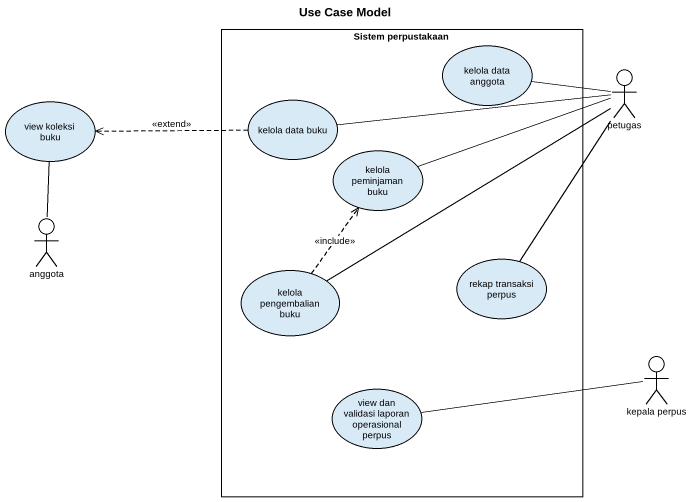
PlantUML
@startuml
title Use Case Model
rectangle "Sistem perpustakaan" as Sistem_perpustakaan {
  usecase "kelola data anggota" as kelola_data_anggota
  usecase "kelola data buku" as kelola_data_buku
  usecase "kelola peminjaman buku" as kelola_peminjaman_buku
  usecase "kelola pengembalian buku" as kelola_pengembalian_buku
  usecase "rekap transaksi perpus" as rekap_transaksi_perpus
  usecase "view dan validasi laporan operasional perpus" as view_dan_validasi_laporan
}
actor petugas
usecase "view koleksi buku" as view_koleksi_buku
actor anggota
actor "kepala perpus" as kepala_perpus
petugas -left- kelola_data_anggota
petugas -left- kelola_data_buku
petugas -left- kelola_peminjaman_buku
petugas -left- kelola_pengembalian_buku
petugas -- rekap_transaksi_perpus
kelola_data_buku .left.> view_koleksi_buku : <<extend>>
anggota -up- view_koleksi_buku
kelola_pengembalian_buku .up.> kelola_peminjaman_buku : <<include>>
kepala_perpus -left- view_dan_validasi_laporan
@enduml
